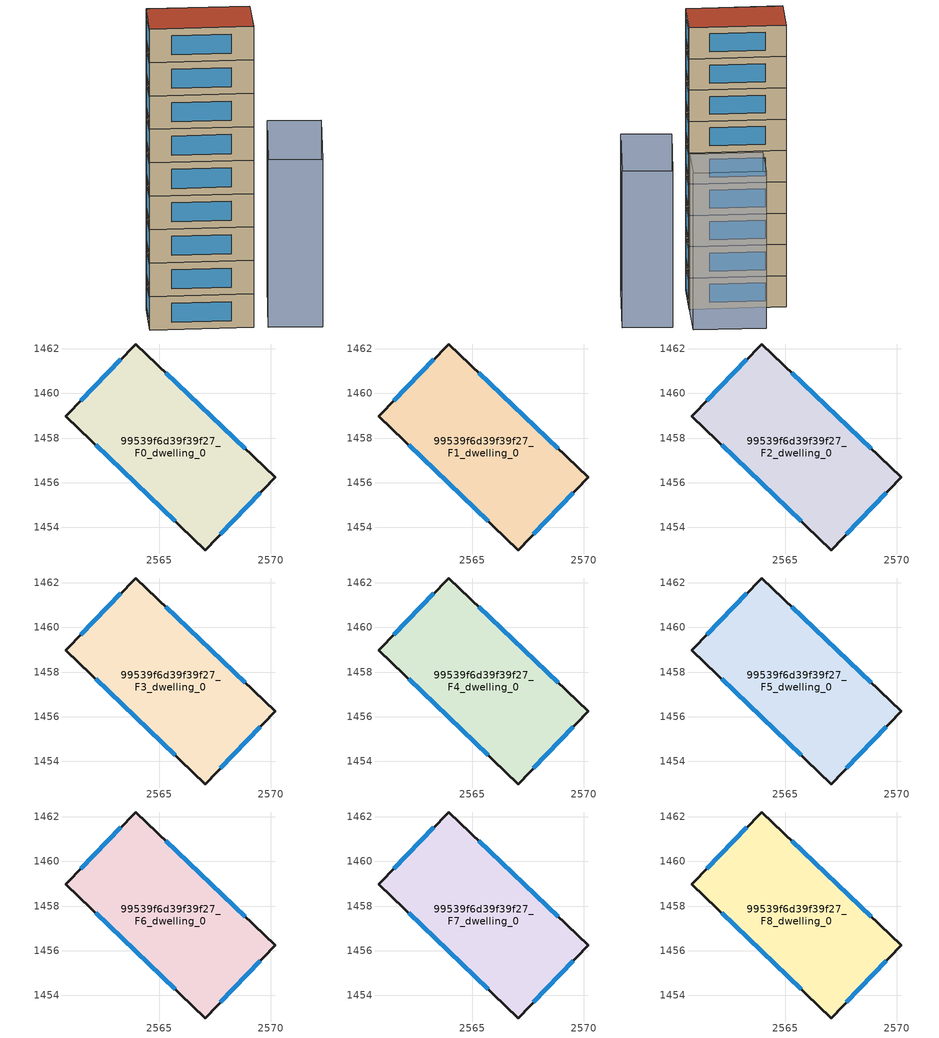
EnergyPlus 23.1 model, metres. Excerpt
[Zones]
99539f6d39f39f27_F0_dwelling_0
 floor ground (EU_floor_Construction): 2570.2,1456.24 2567.07,1452.99 2560.82,1458.97 2563.95,1462.21 z0
 wall outside (EU_wall_Construction): 2563.95,1462.21 2560.82,1458.97 2567.07,1452.99 2570.2,1456.24 2563.95,1462.21 z0:3
 window (EU_Window_Construction): 2563.28,1461.52 2561.49,1459.67 / 2568.86,1457.52 2565.29,1460.93 / 2567.74,1453.69 2569.53,1455.54 / 2562.16,1457.69 2565.73,1454.27 z0.64:2.36
99539f6d39f39f27_F1_dwelling_0
 floor to 99539f6d39f39f27_F0_dwelling_0 (EU_floor_Construction): 2570.2,1456.24 2567.07,1452.99 2560.82,1458.97 2563.95,1462.21 z3
 wall outside (EU_wall_Construction): 2563.95,1462.21 2560.82,1458.97 2567.07,1452.99 2570.2,1456.24 2563.95,1462.21 z3:6
 window (EU_Window_Construction): 2563.28,1461.52 2561.49,1459.67 / 2568.86,1457.52 2565.29,1460.93 / 2567.74,1453.69 2569.53,1455.54 / 2562.16,1457.69 2565.73,1454.27 z3.64:5.36
99539f6d39f39f27_F2_dwelling_0
 floor to 99539f6d39f39f27_F1_dwelling_0 (EU_floor_Construction): 2570.2,1456.24 2567.07,1452.99 2560.82,1458.97 2563.95,1462.21 z6
 wall outside (EU_wall_Construction): 2563.95,1462.21 2560.82,1458.97 2567.07,1452.99 2570.2,1456.24 2563.95,1462.21 z6:9
 window (EU_Window_Construction): 2563.28,1461.52 2561.49,1459.67 / 2568.86,1457.52 2565.29,1460.93 / 2567.74,1453.69 2569.53,1455.54 / 2562.16,1457.69 2565.73,1454.27 z6.64:8.36
99539f6d39f39f27_F3_dwelling_0
 floor to 99539f6d39f39f27_F2_dwelling_0 (EU_floor_Construction): 2570.2,1456.24 2567.07,1452.99 2560.82,1458.97 2563.95,1462.21 z9
 wall outside (EU_wall_Construction): 2563.95,1462.21 2560.82,1458.97 2567.07,1452.99 2570.2,1456.24 2563.95,1462.21 z9:12
 window (EU_Window_Construction): 2563.28,1461.52 2561.49,1459.67 / 2568.86,1457.52 2565.29,1460.93 / 2567.74,1453.69 2569.53,1455.54 / 2562.16,1457.69 2565.73,1454.27 z9.64:11.36
99539f6d39f39f27_F4_dwelling_0
 floor to 99539f6d39f39f27_F3_dwelling_0 (EU_floor_Construction): 2570.2,1456.24 2567.07,1452.99 2560.82,1458.97 2563.95,1462.21 z12
 wall outside (EU_wall_Construction): 2563.95,1462.21 2560.82,1458.97 2567.07,1452.99 2570.2,1456.24 2563.95,1462.21 z12:15
 window (EU_Window_Construction): 2563.28,1461.52 2561.49,1459.67 / 2568.86,1457.52 2565.29,1460.93 / 2567.74,1453.69 2569.53,1455.54 / 2562.16,1457.69 2565.73,1454.27 z12.64:14.36
99539f6d39f39f27_F5_dwelling_0
 floor to 99539f6d39f39f27_F4_dwelling_0 (EU_floor_Construction): 2570.2,1456.24 2567.07,1452.99 2560.82,1458.97 2563.95,1462.21 z15
 wall outside (EU_wall_Construction): 2563.95,1462.21 2560.82,1458.97 2567.07,1452.99 2570.2,1456.24 2563.95,1462.21 z15:18
 window (EU_Window_Construction): 2563.28,1461.52 2561.49,1459.67 / 2568.86,1457.52 2565.29,1460.93 / 2567.74,1453.69 2569.53,1455.54 / 2562.16,1457.69 2565.73,1454.27 z15.64:17.36
99539f6d39f39f27_F6_dwelling_0
 floor to 99539f6d39f39f27_F5_dwelling_0 (EU_floor_Construction): 2570.2,1456.24 2567.07,1452.99 2560.82,1458.97 2563.95,1462.21 z18
 wall outside (EU_wall_Construction): 2563.95,1462.21 2560.82,1458.97 2567.07,1452.99 2570.2,1456.24 2563.95,1462.21 z18:21
 window (EU_Window_Construction): 2563.28,1461.52 2561.49,1459.67 / 2568.86,1457.52 2565.29,1460.93 / 2567.74,1453.69 2569.53,1455.54 / 2562.16,1457.69 2565.73,1454.27 z18.64:20.36
99539f6d39f39f27_F7_dwelling_0
 floor to 99539f6d39f39f27_F6_dwelling_0 (EU_floor_Construction): 2570.2,1456.24 2567.07,1452.99 2560.82,1458.97 2563.95,1462.21 z21
 wall outside (EU_wall_Construction): 2563.95,1462.21 2560.82,1458.97 2567.07,1452.99 2570.2,1456.24 2563.95,1462.21 z21:24
 window (EU_Window_Construction): 2563.28,1461.52 2561.49,1459.67 / 2568.86,1457.52 2565.29,1460.93 / 2567.74,1453.69 2569.53,1455.54 / 2562.16,1457.69 2565.73,1454.27 z21.64:23.36
99539f6d39f39f27_F8_dwelling_0
 floor to 99539f6d39f39f27_F7_dwelling_0 (EU_floor_Construction): 2570.2,1456.24 2567.07,1452.99 2560.82,1458.97 2563.95,1462.21 z24
 wall outside (EU_wall_Construction): 2563.95,1462.21 2560.82,1458.97 2567.07,1452.99 2570.2,1456.24 2563.95,1462.21 z24:27
 window (EU_Window_Construction): 2563.28,1461.52 2561.49,1459.67 / 2568.86,1457.52 2565.29,1460.93 / 2567.74,1453.69 2569.53,1455.54 / 2562.16,1457.69 2565.73,1454.27 z24.64:26.36
 roof outside (EU_roof_Construction): 2567.07,1452.99 2570.2,1456.24 2563.95,1462.21 2560.82,1458.97 z27
shading: 2577.34,1454.68 2571.01,1448.79 / 2571.01,1448.79 2567.93,1452.1 / 2567.93,1452.1 2574.27,1457.99 / 2574.27,1457.99 2577.34,1454.68 / 2568.8,1464.23 2573.49,1459.74 / 2573.49,1459.74 2570.38,1456.48 / 2570.38,1456.48 2565.68,1460.97 / 2565.68,1460.97 2568.8,1464.23 z0:15
[Building]
EU S2 Campaign: North Axis=0; Terrain=City; Solar Distribution=FullExterior
[Site:Location]
Yerevan-Zvartnots.Intl.AP: Latitude=40.15; Longitude=44.383; Time Zone=4; Elevation=854
[SizingPeriod:WeatherFileDays]
AnnualSizingPeriod: Begin Month=1; Begin Day of Month=1; End Month=12; End Day of Month=31; Day of Week for Start Day=Monday; Use Weather File Daylight Saving Period=No; Use Weather File Rain and Snow Indicators=No
[MATERIAL]
EU_InternalMass_Material: Roughness=MediumRough; Thickness=0.1; Conductivity=1; Density=1800; Specific Heat=900; Thermal Absorptance=0.9; Solar Absorptance=0.7; Visible Absorptance=0.7
[MATERIAL:NOMASS] Roughness=MediumRough; Thermal Absorptance=0.9; Solar Absorptance=0.7; Visible Absorptance=0.7
Name | Thermal Resistance
EU_wall_NoMass | 1.05043
EU_roof_NoMass | 1.45357
EU_floor_NoMass | 0.478065
[WINDOWMATERIAL:SIMPLEGLAZINGSYSTEM]
EU_Window_SimpleGlazing: UFactor=2.5566; Solar Heat Gain Coefficient=0.75; Visible Transmittance=0.75
[CONSTRUCTION]
EU_wall_Construction: EU_wall_NoMass
EU_roof_Construction: EU_roof_NoMass
EU_floor_Construction: EU_floor_NoMass
EU_Window_Construction: EU_Window_SimpleGlazing
EU_InternalMass_Construction: EU_InternalMass_Material
[ZONE] Type=1; Multiplier=1; Ceiling Height=autocalculate; Volume=116.885; Floor Area=autocalculate; Part of Total Floor Area=Yes
99539f6d39f39f27_F0_dwelling_0; 99539f6d39f39f27_F1_dwelling_0; 99539f6d39f39f27_F2_dwelling_0; 99539f6d39f39f27_F3_dwelling_0; 99539f6d39f39f27_F4_dwelling_0; 99539f6d39f39f27_F5_dwelling_0; 99539f6d39f39f27_F6_dwelling_0; 99539f6d39f39f27_F7_dwelling_0; 99539f6d39f39f27_F8_dwelling_0
[INTERNALMASS] Construction=EU_InternalMass_Construction; Surface Area=38.9615
Name | Zone or ZoneList
99539f6d39f39f27_F0_dwelling_0_EU_InternalMass | 99539f6d39f39f27_F0_dwelling_0
99539f6d39f39f27_F1_dwelling_0_EU_InternalMass | 99539f6d39f39f27_F1_dwelling_0
99539f6d39f39f27_F2_dwelling_0_EU_InternalMass | 99539f6d39f39f27_F2_dwelling_0
99539f6d39f39f27_F3_dwelling_0_EU_InternalMass | 99539f6d39f39f27_F3_dwelling_0
99539f6d39f39f27_F4_dwelling_0_EU_InternalMass | 99539f6d39f39f27_F4_dwelling_0
99539f6d39f39f27_F5_dwelling_0_EU_InternalMass | 99539f6d39f39f27_F5_dwelling_0
99539f6d39f39f27_F6_dwelling_0_EU_InternalMass | 99539f6d39f39f27_F6_dwelling_0
99539f6d39f39f27_F7_dwelling_0_EU_InternalMass | 99539f6d39f39f27_F7_dwelling_0
99539f6d39f39f27_F8_dwelling_0_EU_InternalMass | 99539f6d39f39f27_F8_dwelling_0
[OTHEREQUIPMENT] Fuel Type=Electricity; Design Level Calculation Method=Watts/Area; Power per Zone Floor Area=1; Fraction Latent=0; Fraction Radiant=0; Fraction Lost=0; Carbon Dioxide Generation Rate=0; EndUse Subcategory=EU_Step8_InternalGains
Name | Zone or ZoneList or Space or SpaceList | Schedule
EU_Step8_InternalGain_99539f6d39f39f27_F0_dwelling_0_f000 | 99539f6d39f39f27_F0_dwelling_0 | EU_Step8_GainSchedule_99539f6d39f39f27_F0_dwelling_0_f000
EU_Step8_InternalGain_99539f6d39f39f27_F1_dwelling_0_f000 | 99539f6d39f39f27_F1_dwelling_0 | EU_Step8_GainSchedule_99539f6d39f39f27_F1_dwelling_0_f000
EU_Step8_InternalGain_99539f6d39f39f27_F2_dwelling_0_f000 | 99539f6d39f39f27_F2_dwelling_0 | EU_Step8_GainSchedule_99539f6d39f39f27_F2_dwelling_0_f000
EU_Step8_InternalGain_99539f6d39f39f27_F3_dwelling_0_f000 | 99539f6d39f39f27_F3_dwelling_0 | EU_Step8_GainSchedule_99539f6d39f39f27_F3_dwelling_0_f000
EU_Step8_InternalGain_99539f6d39f39f27_F4_dwelling_0_f000 | 99539f6d39f39f27_F4_dwelling_0 | EU_Step8_GainSchedule_99539f6d39f39f27_F4_dwelling_0_f000
EU_Step8_InternalGain_99539f6d39f39f27_F5_dwelling_0_f000 | 99539f6d39f39f27_F5_dwelling_0 | EU_Step8_GainSchedule_99539f6d39f39f27_F5_dwelling_0_f000
EU_Step8_InternalGain_99539f6d39f39f27_F6_dwelling_0_f000 | 99539f6d39f39f27_F6_dwelling_0 | EU_Step8_GainSchedule_99539f6d39f39f27_F6_dwelling_0_f000
EU_Step8_InternalGain_99539f6d39f39f27_F7_dwelling_0_f000 | 99539f6d39f39f27_F7_dwelling_0 | EU_Step8_GainSchedule_99539f6d39f39f27_F7_dwelling_0_f000
EU_Step8_InternalGain_99539f6d39f39f27_F8_dwelling_0_f000 | 99539f6d39f39f27_F8_dwelling_0 | EU_Step8_GainSchedule_99539f6d39f39f27_F8_dwelling_0_f000
[ZONEVENTILATION:DESIGNFLOWRATE] Schedule=EU_AlwaysOn; Design Flow Rate Calculation Method=AirChanges/Hour; Air Changes per Hour=0.557805; Ventilation Type=Natural; Fan Pressure Rise=0; Fan Total Efficiency=1; Constant Term Coefficient=1; Temperature Term Coefficient=0; Velocity Term Coefficient=0; Velocity Squared Term Coefficient=0; Minimum Indoor Temperature=-100; Maximum Indoor Temperature=100; Delta Temperature=-100; Minimum Outdoor Temperature=-100; Maximum Outdoor Temperature=100; Maximum Wind Speed=40
Name | Zone or ZoneList or Space or SpaceList
EU_ConstantAir_99539f6d39f39f27_F0_dwelling_0 | 99539f6d39f39f27_F0_dwelling_0
EU_ConstantAir_99539f6d39f39f27_F1_dwelling_0 | 99539f6d39f39f27_F1_dwelling_0
EU_ConstantAir_99539f6d39f39f27_F2_dwelling_0 | 99539f6d39f39f27_F2_dwelling_0
EU_ConstantAir_99539f6d39f39f27_F3_dwelling_0 | 99539f6d39f39f27_F3_dwelling_0
EU_ConstantAir_99539f6d39f39f27_F4_dwelling_0 | 99539f6d39f39f27_F4_dwelling_0
EU_ConstantAir_99539f6d39f39f27_F5_dwelling_0 | 99539f6d39f39f27_F5_dwelling_0
EU_ConstantAir_99539f6d39f39f27_F6_dwelling_0 | 99539f6d39f39f27_F6_dwelling_0
EU_ConstantAir_99539f6d39f39f27_F7_dwelling_0 | 99539f6d39f39f27_F7_dwelling_0
EU_ConstantAir_99539f6d39f39f27_F8_dwelling_0 | 99539f6d39f39f27_F8_dwelling_0
[HVACTEMPLATE:THERMOSTAT] Constant Heating Setpoint=20; Constant Cooling Setpoint=50
EU_HeatOnly_99539f6d39f39f27_F0_dwelling_0; EU_HeatOnly_99539f6d39f39f27_F1_dwelling_0; EU_HeatOnly_99539f6d39f39f27_F2_dwelling_0; EU_HeatOnly_99539f6d39f39f27_F3_dwelling_0; EU_HeatOnly_99539f6d39f39f27_F4_dwelling_0; EU_HeatOnly_99539f6d39f39f27_F5_dwelling_0; EU_HeatOnly_99539f6d39f39f27_F6_dwelling_0; EU_HeatOnly_99539f6d39f39f27_F7_dwelling_0; EU_HeatOnly_99539f6d39f39f27_F8_dwelling_0
[HVACTEMPLATE:ZONE:IDEALLOADSAIRSYSTEM] System Availability Schedule=EU_AlwaysOn; Maximum Heating Supply Air Temperature=50; Minimum Cooling Supply Air Temperature=13; Maximum Heating Supply Air Humidity Ratio=0.0156; Minimum Cooling Supply Air Humidity Ratio=0.0077; Heating Limit=NoLimit; Cooling Limit=NoLimit; Heating Availability Schedule=EU_AlwaysOn; Cooling Availability Schedule=EU_CoolingOff; Dehumidification Control Type=ConstantSensibleHeatRatio; Cooling Sensible Heat Ratio=0.7; Dehumidification Setpoint=60; Humidification Control Type=None; Humidification Setpoint=30; Outdoor Air Method=None; Outdoor Air Flow Rate per Person=0.00944; Outdoor Air Flow Rate per Zone Floor Area=0; Outdoor Air Flow Rate per Zone=0; Demand Controlled Ventilation Type=None; Outdoor Air Economizer Type=NoEconomizer; Heat Recovery Type=None; Sensible Heat Recovery Effectiveness=0.7; Latent Heat Recovery Effectiveness=0.65
Name | Template Thermostat
99539f6d39f39f27_F0_dwelling_0 | EU_HeatOnly_99539f6d39f39f27_F0_dwelling_0
99539f6d39f39f27_F1_dwelling_0 | EU_HeatOnly_99539f6d39f39f27_F1_dwelling_0
99539f6d39f39f27_F2_dwelling_0 | EU_HeatOnly_99539f6d39f39f27_F2_dwelling_0
99539f6d39f39f27_F3_dwelling_0 | EU_HeatOnly_99539f6d39f39f27_F3_dwelling_0
99539f6d39f39f27_F4_dwelling_0 | EU_HeatOnly_99539f6d39f39f27_F4_dwelling_0
99539f6d39f39f27_F5_dwelling_0 | EU_HeatOnly_99539f6d39f39f27_F5_dwelling_0
99539f6d39f39f27_F6_dwelling_0 | EU_HeatOnly_99539f6d39f39f27_F6_dwelling_0
99539f6d39f39f27_F7_dwelling_0 | EU_HeatOnly_99539f6d39f39f27_F7_dwelling_0
99539f6d39f39f27_F8_dwelling_0 | EU_HeatOnly_99539f6d39f39f27_F8_dwelling_0
[SIZING:ZONE] Zone Cooling Design Supply Air Temperature Input Method=SupplyAirTemperature; Zone Cooling Design Supply Air Temperature=13; Zone Heating Design Supply Air Temperature Input Method=SupplyAirTemperature; Zone Heating Design Supply Air Temperature=50; Zone Cooling Design Supply Air Humidity Ratio=0.008; Zone Heating Design Supply Air Humidity Ratio=0.008; Cooling Design Air Flow Method=DesignDay; Cooling Design Air Flow Rate=0; Cooling Minimum Air Flow per Zone Floor Area=0.000762; Cooling Minimum Air Flow=0; Cooling Minimum Air Flow Fraction=0.2; Heating Design Air Flow Method=DesignDay; Heating Design Air Flow Rate=0; Heating Maximum Air Flow per Zone Floor Area=0.002032; Heating Maximum Air Flow=0.141576; Heating Maximum Air Flow Fraction=0.3; Account for Dedicated Outdoor Air System=No; Dedicated Outdoor Air System Control Strategy=NeutralSupplyAir; Dedicated Outdoor Air Low Setpoint Temperature for Design=autosize; Dedicated Outdoor Air High Setpoint Temperature for Design=autosize; Zone Load Sizing Method=Sensible Load Only No Latent Load; Zone Latent Cooling Design Supply Air Humidity Ratio Input Method=HumidityRatioDifference; Zone Cooling Design Supply Air Humidity Ratio Difference=0.005; Zone Latent Heating Design Supply Air Humidity Ratio Input Method=HumidityRatioDifference; Zone Humidification Design Supply Air Humidity Ratio Difference=0.005
99539f6d39f39f27_F0_dwelling_0; 99539f6d39f39f27_F1_dwelling_0; 99539f6d39f39f27_F2_dwelling_0; 99539f6d39f39f27_F3_dwelling_0; 99539f6d39f39f27_F4_dwelling_0; 99539f6d39f39f27_F5_dwelling_0; 99539f6d39f39f27_F6_dwelling_0; 99539f6d39f39f27_F7_dwelling_0; 99539f6d39f39f27_F8_dwelling_0
[SCHEDULE:CONSTANT]
Name | Hourly Value
EU_AlwaysOn | 1
EU_CoolingOff | 0
[SCHEDULE:FILE] Column Number=1; Rows to Skip at Top=0; Number of Hours of Data=8760; Column Separator=Comma; Interpolate to Timestep=No; Minutes per Item=60; Adjust Schedule for Daylight Savings=Yes
Name | File
EU_Step8_GainSchedule_99539f6d39f39f27_F0_dwelling_0_f000 | ../../schedules/99539f6d39f39f27/99539f6d39f39f27_F0_dwelling_0_f000_gain.csv
EU_Step8_GainSchedule_99539f6d39f39f27_F1_dwelling_0_f000 | ../../schedules/99539f6d39f39f27/99539f6d39f39f27_F1_dwelling_0_f000_gain.csv
EU_Step8_GainSchedule_99539f6d39f39f27_F2_dwelling_0_f000 | ../../schedules/99539f6d39f39f27/99539f6d39f39f27_F2_dwelling_0_f000_gain.csv
EU_Step8_GainSchedule_99539f6d39f39f27_F3_dwelling_0_f000 | ../../schedules/99539f6d39f39f27/99539f6d39f39f27_F3_dwelling_0_f000_gain.csv
EU_Step8_GainSchedule_99539f6d39f39f27_F4_dwelling_0_f000 | ../../schedules/99539f6d39f39f27/99539f6d39f39f27_F4_dwelling_0_f000_gain.csv
EU_Step8_GainSchedule_99539f6d39f39f27_F5_dwelling_0_f000 | ../../schedules/99539f6d39f39f27/99539f6d39f39f27_F5_dwelling_0_f000_gain.csv
EU_Step8_GainSchedule_99539f6d39f39f27_F6_dwelling_0_f000 | ../../schedules/99539f6d39f39f27/99539f6d39f39f27_F6_dwelling_0_f000_gain.csv
EU_Step8_GainSchedule_99539f6d39f39f27_F7_dwelling_0_f000 | ../../schedules/99539f6d39f39f27/99539f6d39f39f27_F7_dwelling_0_f000_gain.csv
EU_Step8_GainSchedule_99539f6d39f39f27_F8_dwelling_0_f000 | ../../schedules/99539f6d39f39f27/99539f6d39f39f27_F8_dwelling_0_f000_gain.csv
